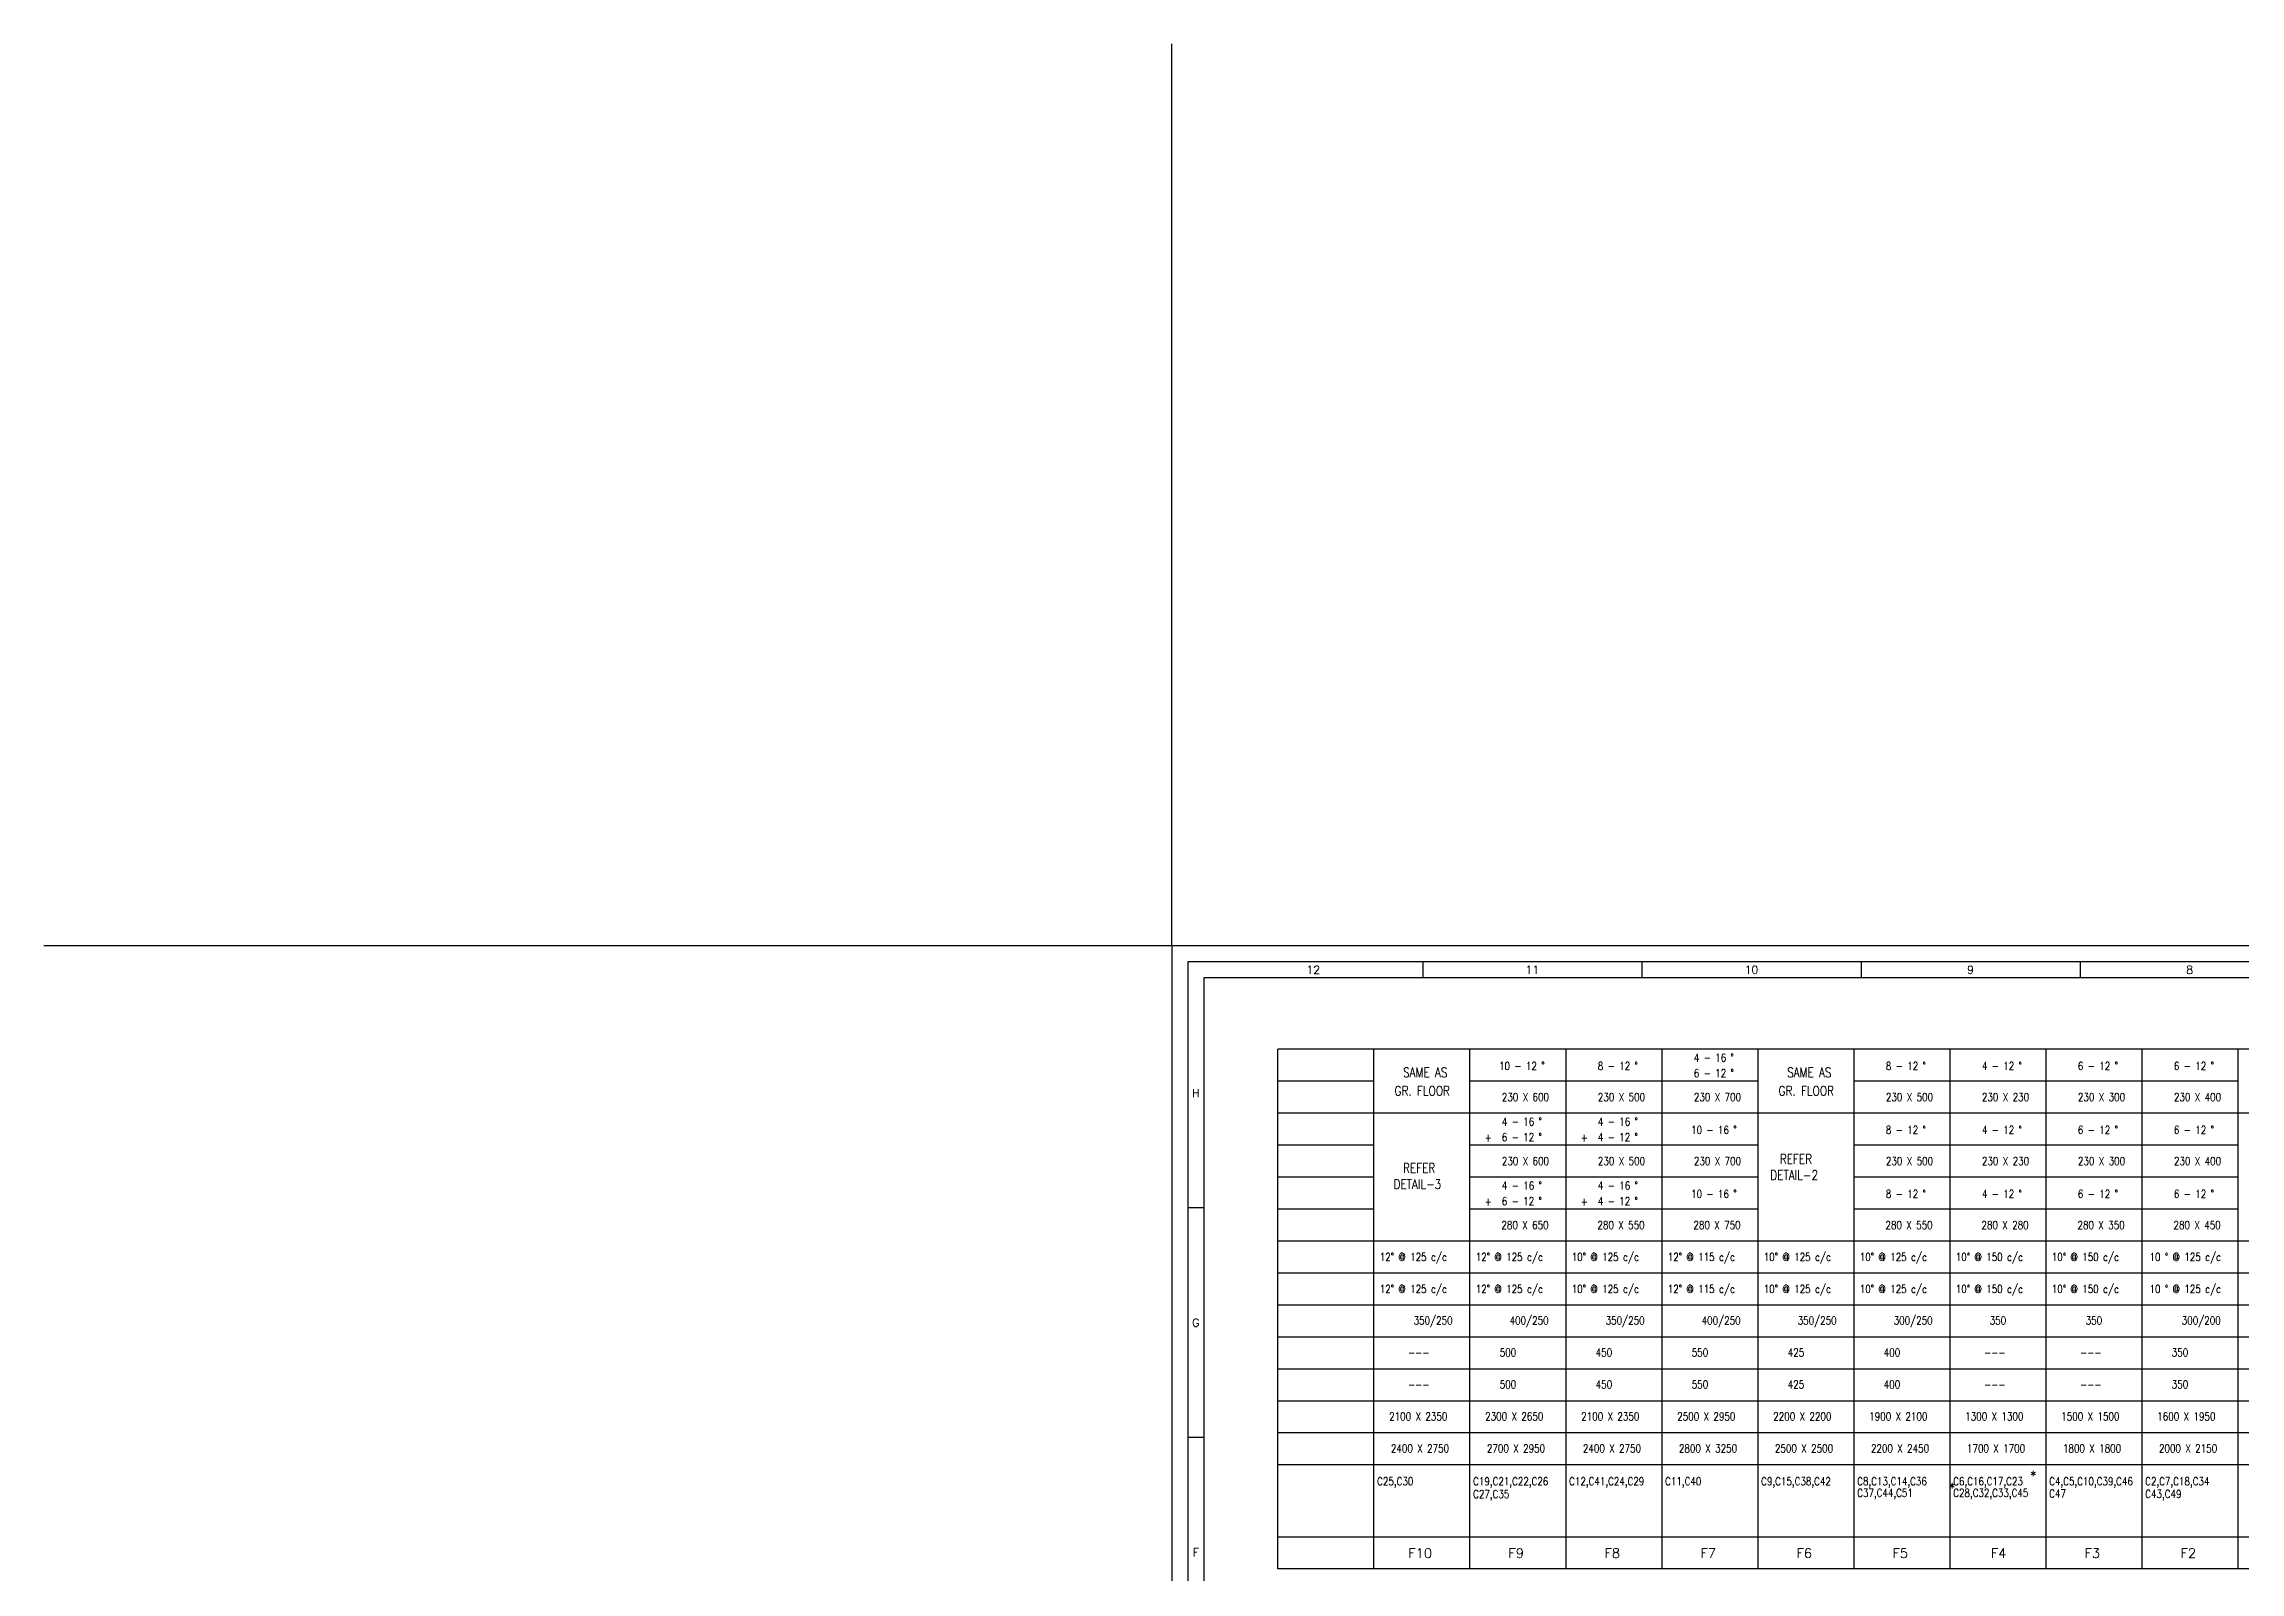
# Model space of a CAD drawing. Extents: x -135417 to 231627, y -456934 to -124458.
# Drawn here: x -94759 to -26138, y -229781 to -182009 of the extents above; entities that cross this region are included whole.
import ezdxf
from ezdxf.enums import TextEntityAlignment as Align

# ---------------------------------------------------------------- set-up
doc = ezdxf.new("R2010")
doc.units = 0
doc.header["$LTSCALE"] = 1000
doc.header["$MEASUREMENT"] = 0
doc.layers.get('0').update_dxf_attribs({"linetype": 'CONTINUOUS'})
for name, color, linetype in [('BEAM', 4, 'CONTINUOUS'), ('CENLI', 8, 'CONTINUOUS'), ('COL', 2, 'CONTINUOUS'), ('ECPL', 5, 'CONTINUOUS'), ('TEXT', 53, 'CONTINUOUS'), ('TEXT1', 1, 'CONTINUOUS'), ('TXT', 4, 'CONTINUOUS')]:
    doc.layers.add(name, color=color, linetype=linetype)
doc.styles.add('ROMAND', font='romand.shx')
doc.styles.add('ROMANS', font='r.shx', dxfattribs={"height": 250})

msp = doc.modelspace()

# ---------------------------------------------------------------- linework, layer by layer
at = {"flags": 128}
msp.add_lwpolyline([(-59518.7969, -269635.7255), (24628.7924, -269635.7255), (24628.7924, -210202.1131), (-59518.7969, -210202.1131)], close=True, dxfattribs=at)
at = {"layer": 'BEAM', "color": 9}
for p, q in [((-56199.998, -229679.0101), (-56199.998, -213432.231)), ((-16954.3206, -213432.231), (-56199.998, -213432.231)), ((-53199.998, -229679.0101), (-53199.998, -213432.231)), ((-50199.998, -229679.0101), (-50199.998, -213432.231)), ((-47199.998, -229679.0101), (-47199.998, -213432.231)), ((-44199.998, -229679.0101), (-44199.998, -213432.231)), ((-41199.998, -229679.0101), (-41199.998, -213432.231)), ((-38199.998, -229679.0101), (-38199.998, -213432.231)), ((-35199.998, -229679.0101), (-35199.998, -213432.231)), ((-32199.998, -229679.0101), (-32199.998, -213432.231)), ((-32199.998, -229679.0101), (-32199.998, -213432.231)), ((-29199.998, -229679.0101), (-29199.998, -213432.231)), ((-26199.998, -229679.0101), (-26199.998, -213432.231)), ((-53199.998, -214432.231), (-56199.998, -214432.231)), ((-41199.998, -214432.231), (-50199.998, -214432.231)), ((-26199.998, -214432.231), (-38199.998, -214432.231)), ((-26199.998, -214432.231), (-38199.998, -214432.231)), ((-16954.3206, -215432.231), (-56199.998, -215432.231)), ((-53199.998, -216432.231), (-56199.998, -216432.231)), ((-41199.998, -216432.231), (-50199.998, -216432.231)), ((-26199.998, -216432.231), (-38199.998, -216432.231)), ((-53199.998, -217432.231), (-56199.998, -217432.231)), ((-41199.998, -217432.231), (-50199.998, -217432.231)), ((-26199.998, -217432.231), (-38199.998, -217432.231)), ((-53199.998, -218432.231), (-56199.998, -218432.231)), ((-41199.998, -218432.231), (-50199.998, -218432.231)), ((-26199.998, -218432.231), (-38199.998, -218432.231)), ((-16954.3206, -219432.231), (-56199.998, -219432.231)), ((-16954.3206, -220432.231), (-56199.998, -220432.231)), ((-16954.3206, -221432.231), (-56199.998, -221432.231)), ((-16954.3206, -222432.231), (-56199.998, -222432.231)), ((-16954.3206, -223432.231), (-56199.998, -223432.231)), ((-16954.3206, -224432.231), (-56199.998, -224432.231)), ((-16954.3206, -225432.231), (-56199.998, -225432.231)), ((-16954.3206, -226432.231), (-56199.998, -226432.231)), ((-16954.3206, -228685.6268), (-56199.998, -228685.6268))]:
    msp.add_line(p, q, dxfattribs=at)
at = {"layer": 'BEAM'}
for p, q in [((-16954.3206, -215432.231), (-43199.998, -215432.231)), ((-41199.998, -217432.231), (-43199.998, -217432.231)), ((-26199.998, -217432.231), (-38199.998, -217432.231)), ((-16954.3206, -224432.231), (-56199.998, -224432.231))]:
    msp.add_line(p, q, dxfattribs=at)
at = {"layer": 'CENLI'}
for q in [(-59518.7969, -182009.2625), (-94759.0411, -210202.1131)]:
    msp.add_line((-59518.7969, -210202.1131), q, dxfattribs=at)
at = {"layer": 'COL'}
msp.add_line((-16954.3206, -229679.0101), (-56199.998, -229679.0101), dxfattribs=at)
at = {"layer": 'ECPL'}
for p, q in [((-51672.6929, -210702.396), (-51672.6929, -211202.6789)), ((-44827.1548, -210702.396), (-44827.1548, -211202.6789)), ((-37981.6166, -210702.396), (-37981.6166, -211202.6789)), ((-31136.0785, -210702.396), (-31136.0785, -211202.6789)), ((-59018.514, -218381.739), (-58518.231, -218381.739)), ((-59018.514, -225560.7991), (-58518.231, -225560.7991))]:
    msp.add_line(p, q, dxfattribs=at)
at = {"layer": 'ECPL', "color": 1}
for points in [[(-59018.514, -269135.4426), (24128.5095, -269135.4426), (24128.5095, -210702.396), (-59018.514, -210702.396)], [(-58518.231, -268635.1597), (23628.2266, -268635.1597), (23628.2266, -211202.6789), (-58518.231, -211202.6789)]]:
    msp.add_lwpolyline(points, close=True, dxfattribs=at)

# ---------------------------------------------------------------- texts
at = {"layer": 'ECPL', "style": 'ROMANS'}
for s, height, p in [('12', 250.14147, (-55096.2958, -210952.5375)), ('11', 250.14147, (-48250.7577, -210952.5375)), ('10', 250.14147, (-41405.2195, -210952.5375)), ('9', 250.1415, (-34559.6814, -210952.5375)), ('8', 250.1415, (-27714.1433, -210952.5375)), ('H', 250.1415, (-58768.3725, -214804.7161)), ('G', 250.1415, (-58768.3725, -221983.7762)), ('F', 250.1415, (-58768.3725, -229162.8362))]:
    msp.add_text(s, height=height, dxfattribs=at).set_placement(p, align=Align.MIDDLE)
at = {"layer": 'TEXT', "linetype": 'CONTINUOUS', "width": 0.8}
for s, height, style, p in [('SAME AS ', 300, 'ROMAND', (-52291.7093, -214308.778)), ('SAME AS ', 300, 'ROMAND', (-40291.7093, -214308.778)), (' GR. FLOOR', 300, 'ROMAND', (-52719.5695, -214885.8837)), (' GR. FLOOR', 300, 'ROMAND', (-40719.5695, -214885.8837)), ('REFER', 300, 'ROMAND', (-40519.3012, -217017.8054)), (' DETAIL-3', 300, 'ROMAND', (-52754.3822, -217803.6434)), ('REFER', 300, 'ROMAND', (-52291.7093, -217301.1782)), (' DETAIL-2', 300, 'ROMAND', (-40981.974, -217520.2707)), ('C25,C30', 250, 'ROMANS', (-53101.7632, -227067.8426)), ('C19,C21,C22,C26', 250, 'ROMANS', (-50101.7632, -227067.8426)), ('C12,C41,C24,C29', 250, 'ROMANS', (-47101.7632, -227067.8426)), ('C11,C40', 250, 'ROMANS', (-44101.7632, -227067.8426)), ('C9,C15,C38,C42', 250, 'ROMANS', (-41101.7632, -227067.8426)), ('C8,C13,C14,C36', 250, 'ROMANS', (-38101.7632, -227067.8426)), ('C6,C16,C17,C23', 250, 'ROMANS', (-35101.7632, -227067.8426)), ('C6,C16,C17,C23', 250, 'ROMANS', (-35101.7632, -227067.8426)), ('C4,C5,C10,C39,C46', 250, 'ROMANS', (-32101.7632, -227067.8426)), ('C2,C7,C18,C34', 250, 'ROMANS', (-29101.7632, -227067.8426)), ('C27,C35', 250, 'ROMANS', (-50101.7632, -227466.9683)), ('C37,C44,C51', 250, 'ROMANS', (-38101.7632, -227428.8)), ('C28,C32,C33,C45', 250, 'ROMANS', (-35101.7632, -227428.8)), ('C47', 250, 'ROMANS', (-32101.7632, -227452.344)), ('C43,C49', 250, 'ROMANS', (-29101.7632, -227463.4892))]:
    msp.add_text(s, height=height, dxfattribs=dict(at, style=style)).set_placement(p)
at = {"layer": 'TEXT1', "style": 'ROMAND'}
for s, p in [('*', (-35136.1053, -227143.0052)), ('*', (-32599.4574, -226761.3149)), ('F10', (-51757.3646, -229188.8717)), ('F9', (-48757.3646, -229188.8717)), ('F8', (-45757.3646, -229188.8717)), ('F7', (-42757.3646, -229188.8717)), ('F6', (-39757.3646, -229188.8717)), ('F5', (-36757.3646, -229188.8717)), ('F4', (-33684.4088, -229188.8717)), ('F3', (-30757.3646, -229188.8717)), ('F2', (-27757.3646, -229188.8717))]:
    msp.add_text(s, height=300, dxfattribs=at).set_placement(p, align=Align.MIDDLE)
at = {"layer": 'TXT', "linetype": 'BYBLOCK', "style": 'ROMANS', "width": 0.8}
for s, p in [('10 - 12 %%127', (-48579.9714, -213958.7064)), ('8 - 12 %%127', (-45579.9714, -213958.7064)), ('4 - 16 %%127', (-42579.9714, -213700.3369)), ('6 - 12 %%127', (-42579.9714, -214184.4634)), ('8 - 12 %%127', (-36579.9714, -213958.7064)), ('4 - 12 %%127', (-33579.9714, -213958.7064)), ('6 - 12 %%127', (-30579.9714, -213958.7064)), ('6 - 12 %%127', (-27579.9714, -213958.7064)), ('230 X 600', (-48467.1393, -214932.4447)), ('230 X 500', (-45467.1393, -214932.4447)), ('230 X 700', (-42467.1393, -214932.4447)), ('230 X 500', (-36467.1393, -214932.4447)), ('230 X 230', (-33467.1393, -214932.4447)), ('230 X 300', (-30467.1393, -214932.4447)), ('230 X 400', (-27467.1393, -214932.4447)), ('+', (-49631.3942, -216199.6553)), ('4 - 16 %%127', (-48579.9714, -215700.3369)), ('6 - 12 %%127', (-48579.9714, -216184.4634)), ('+', (-46631.3942, -216199.6553)), ('4 - 16 %%127', (-45579.9714, -215700.3369)), ('4 - 12 %%127', (-45579.9714, -216184.4634)), ('10 - 16 %%127', (-42579.9714, -215958.7064)), ('8 - 12 %%127', (-36579.9714, -215958.7064)), ('4 - 12 %%127', (-33579.9714, -215958.7064)), ('6 - 12 %%127', (-30579.9714, -215958.7064)), ('6 - 12 %%127', (-27579.9714, -215958.7064)), ('230 X 600', (-48467.1393, -216932.4447)), ('230 X 500', (-45467.1393, -216932.4447)), ('230 X 700', (-42467.1393, -216932.4447)), ('230 X 500', (-36467.1393, -216932.4447)), ('230 X 230', (-33467.1393, -216932.4447)), ('230 X 300', (-30467.1393, -216932.4447)), ('230 X 400', (-27467.1393, -216932.4447)), ('+', (-49631.3942, -218199.6553)), ('4 - 16 %%127', (-48579.9714, -217700.3369)), ('6 - 12 %%127', (-48579.9714, -218184.4634)), ('+', (-46631.3942, -218199.6553)), ('4 - 16 %%127', (-45579.9714, -217700.3369)), ('4 - 12 %%127', (-45579.9714, -218184.4634)), ('10 - 16 %%127', (-42579.9714, -217958.7064)), ('8 - 12 %%127', (-36579.9714, -217958.7064)), ('4 - 12 %%127', (-33579.9714, -217958.7064)), ('6 - 12 %%127', (-30579.9714, -217958.7064)), ('6 - 12 %%127', (-27579.9714, -217958.7064)), ('280 X 650', (-48481.292, -218932.4447)), ('280 X 550', (-45481.292, -218932.4447)), ('280 X 750', (-42481.292, -218932.4447)), ('280 X 550', (-36481.292, -218932.4447)), ('280 X 280', (-33481.292, -218932.4447)), ('280 X 350', (-30481.292, -218932.4447)), ('280 X 450', (-27481.292, -218932.4447))]:
    msp.add_text(s, height=250, dxfattribs=at).set_placement(p, align=Align.MIDDLE)
for s, p in [('12%%127 @ 125 c/c', (-53021.4735, -220055.1401)), ('12%%127 @ 125 c/c', (-50021.4735, -220055.1401)), ('10%%127 @ 125 c/c', (-47021.4735, -220055.1401)), ('12%%127 @ 115 c/c', (-44021.4735, -220055.1401)), ('10%%127 @ 125 c/c', (-41021.4735, -220055.1401)), ('10%%127 @ 125 c/c', (-38021.4735, -220055.1401)), ('10%%127 @ 150 c/c', (-35021.4735, -220055.1401)), ('10%%127 @ 150 c/c', (-32021.4735, -220055.1401)), ('10 %%127 @ 125 c/c', (-28967.7984, -220055.1401)), ('12%%127 @ 125 c/c', (-53021.4735, -221055.1401)), ('12%%127 @ 125 c/c', (-50021.4735, -221055.1401)), ('10%%127 @ 125 c/c', (-47021.4735, -221055.1401)), ('12%%127 @ 115 c/c', (-44021.4735, -221055.1401)), ('10%%127 @ 125 c/c', (-41021.4735, -221055.1401)), ('10%%127 @ 125 c/c', (-38021.4735, -221055.1401)), ('10%%127 @ 150 c/c', (-35021.4735, -221055.1401)), ('10%%127 @ 150 c/c', (-32021.4735, -221055.1401)), ('10 %%127 @ 125 c/c', (-28967.7984, -221055.1401)), ('350/250', (-51961.3625, -222040.5908)), ('400/250', (-48961.3625, -222040.5908)), ('350/250', (-45961.3625, -222040.5908)), ('400/250', (-42961.3625, -222040.5908)), ('350/250', (-39961.3625, -222040.5908)), ('300/250', (-36961.3625, -222040.5908)), ('350', (-33961.3625, -222040.5908)), ('350', (-30961.3625, -222040.5908)), ('300/200', (-27961.3625, -222040.5908)), (' ---', (-52271.9772, -223040.5908)), ('500', (-49271.9772, -223040.5908)), ('450', (-46271.9772, -223040.5908)), ('550', (-43271.9772, -223040.5908)), ('425', (-40271.9772, -223040.5908)), ('400', (-37271.9772, -223040.5908)), (' ---', (-34271.9772, -223040.5908)), (' ---', (-31271.9772, -223040.5908)), ('350', (-28271.9772, -223040.5908)), (' ---', (-52271.9772, -224040.5908)), ('500', (-49271.9772, -224040.5908)), ('450', (-46271.9772, -224040.5908)), ('550', (-43271.9772, -224040.5908)), ('425', (-40271.9772, -224040.5908)), ('400', (-37271.9772, -224040.5908)), (' ---', (-34271.9772, -224040.5908)), (' ---', (-31271.9772, -224040.5908)), ('350', (-28271.9772, -224040.5908)), ('2100 X 2350', (-52724.9409, -225040.5908)), ('2300 X 2650', (-49724.9409, -225040.5908)), ('2100 X 2350', (-46724.9409, -225040.5908)), ('2500 X 2950', (-43724.9409, -225040.5908)), ('2200 X 2200', (-40724.9409, -225040.5908)), ('1900 X 2100', (-37724.9409, -225040.5908)), ('1300 X 1300', (-34724.9409, -225040.5908)), ('1500 X 1500', (-31724.9409, -225040.5908)), ('1600 X 1950', (-28724.9409, -225040.5908)), ('2400 X 2750', (-52671.2658, -226040.5908)), ('2700 X 2950', (-49671.2658, -226040.5908)), ('2400 X 2750', (-46671.2658, -226040.5908)), ('2800 X 3250', (-43671.2658, -226040.5908)), ('2500 X 2500', (-40671.2658, -226040.5908)), ('2200 X 2450', (-37671.2658, -226040.5908)), ('1700 X 1700', (-34671.2658, -226040.5908)), ('1800 X 1800', (-31671.2658, -226040.5908)), ('2000 X 2150', (-28671.2658, -226040.5908))]:
    msp.add_text(s, height=250, dxfattribs=at).set_placement(p)

doc.saveas('drawing.dxf')
